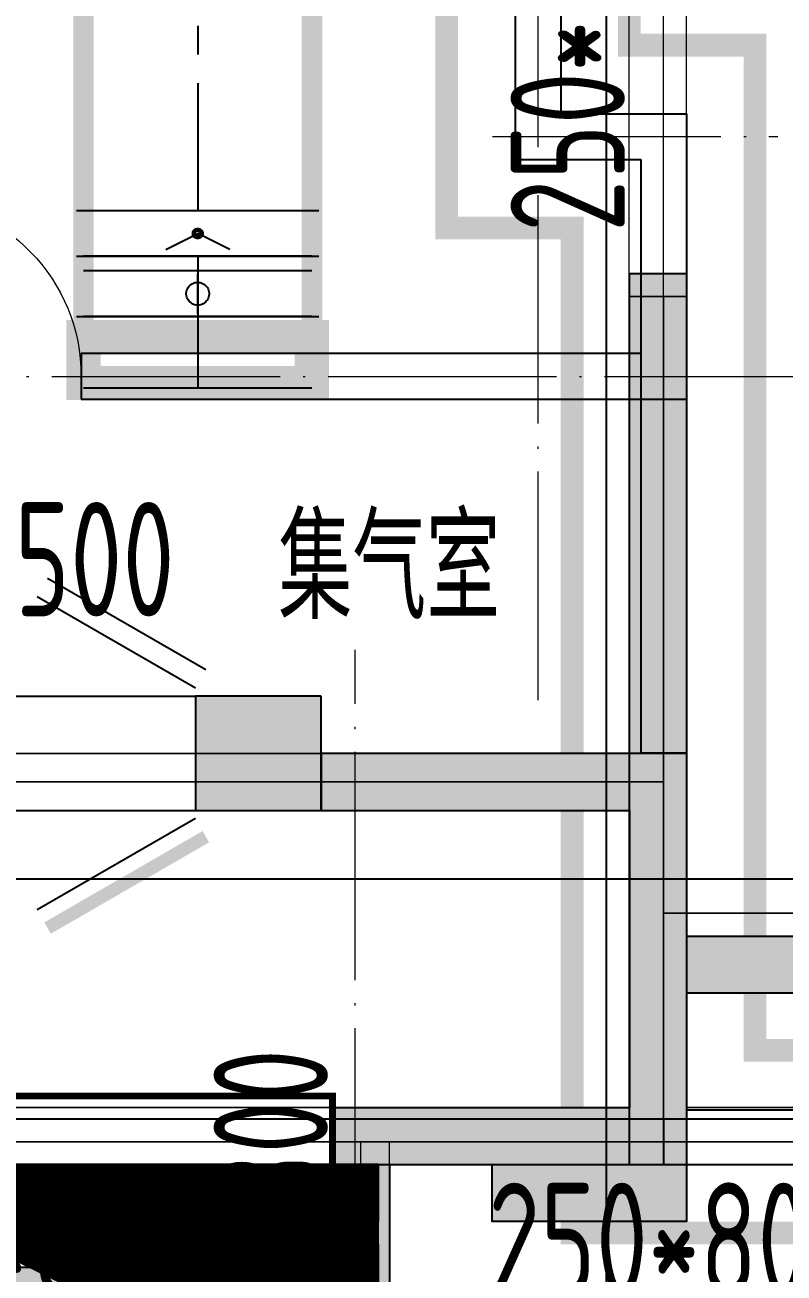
# Model space of a CAD drawing. Extents: x 369444 to 684549, y -549309 to 575337.
# Drawn here: x 392578 to 395902, y 335932 to 341396 of the extents above; entities that cross this region are included whole.
import ezdxf

# ---------------------------------------------------------------- set-up
doc = ezdxf.new("R2010")
doc.units = 0
doc.header["$LTSCALE"] = 1000
doc.header["$MEASUREMENT"] = 0
for name, pattern in [('__DASH', [0.35, 0.25, -0.1]), ('CENTER2', [1.125, 0.75, -0.125, 0.125, -0.125]), ('DOTE', [2.42, 2, -0.2, 0.02, -0.2])]:
    doc.linetypes.add(name, pattern=pattern)
for name, color, linetype, lineweight, true_color in [('-1-0-1', 7, 'Continuous', 0, 0xc0c0c0), ('-1-1-2', 7, 'Continuous', 0, 0xc0c0c0), ('-2-0-1', 1, 'Continuous', 0, 0xff0000), ('-2-1-2', 9, 'Continuous', 0, 0x808080), ('1-6-1', 7, 'Continuous', 0, 0x55ff55), ('1-6-2', 7, 'Continuous', 0, 0x55ff55), ('11-6-5', 2, 'Continuous', 0, 0xffff00), ('12-6-1', 4, 'Continuous', 0, 0x00ffff), ('12-6-2', 4, 'Continuous', 0, 0x00ffff), ('12-6-5', 4, 'Continuous', 0, 0x00ffff)]:
    doc.layers.add(name, color=color, linetype=linetype, lineweight=lineweight, true_color=true_color)
for name, color, linetype in [('A-COLU-CONC', 9, 'Continuous'), ('A-WALL-HATCH', 8, 'Continuous'), ('DOTE', 1, 'Continuous'), ('DUCT-排烟中心线', 5, 'CENTER2'), ('DUCT-排烟法兰', 4, 'Continuous'), ('DUCT-排烟管', 2, 'Continuous'), ('DUCT-排烟管端线', 4, 'Continuous'), ('DUCT-排烟阀门', 7, 'Continuous'), ('PUB_HATCH', 8, 'Continuous'), ('WALL', 9, 'Continuous'), ('WINDOW', 4, 'Continuous'), ('填充', 8, 'Continuous'), ('防火分区线', 7, 'Continuous'), ('颜洞口', 1, 'Continuous'), ('风管标注', 3, 'Continuous')]:
    doc.layers.add(name, color=color, linetype=linetype)
doc.layers.add('DOTE2', color=122, linetype='DOTE', lineweight=9)
doc.styles.add('_TCH_DIM', font='SIMPLEX', dxfattribs={"bigfont": 'GBCBIG'})
doc.styles.add('yjkcad', font='yjkeng.shx', dxfattribs={"width": 0.7, "height": 250, "bigfont": 'yjkchn.shx'})

# ---------------------------------------------------------------- blocks, each defined once
blk = doc.blocks.new('21#loudixiajnjgjnjdfg')
at = {"layer": 'WALL'}
h = blk.add_hatch(color=0, dxfattribs=at)
h.dxf.hatch_style = 1
h.paths.add_polyline_path([(-183057.3, -69118.8), (-183057.3, -68618.8), (-183557.3, -68618.8), (-183557.3, -69118.8)], flags=17)
h.paths.add_polyline_path([(-170857.3, -69118.8), (-170857.3, -68618.8), (-171407.3, -68618.8), (-171407.3, -69118.8)], flags=17)
h.paths.add_polyline_path([(-171407.3, -70818.8), (-171157.3, -70818.8), (-171157.3, -70418.8), (-171557.3, -70418.8), (-171557.3, -70818.8)], flags=17)
h.paths.add_polyline_path([(-183507.3, -70818.8), (-183357.3, -70818.8), (-183357.3, -70418.8), (-183757.3, -70418.8), (-183757.3, -70818.8)], flags=17)
h.paths.add_polyline_path([(-168657.3, -64218.8), (-170857.3, -64218.8), (-170857.3, -66418.8), (-170307.3, -66418.8), (-170307.3, -66618.8), (-171107.3, -66618.8), (-171107.3, -63968.8), (-168457.3, -63968.8), (-168457.3, -66618.8), (-169207.3, -66618.8), (-169207.3, -66418.8), (-168657.3, -66418.8)])
h.paths.add_polyline_path([(-179257.3, -73468.8), (-179807.3, -73468.8), (-179807.3, -73218.8), (-179257.3, -73218.8), (-178857.3, -73218.8), (-178857.3, -73468.8), (-179007.3, -73468.8), (-179007.3, -76368.8), (-180757.3, -76368.8), (-180757.3, -76118.8), (-179257.3, -76118.8)])
h.paths.add_polyline_path([(-165957.3, -64218.8), (-166607.3, -64218.8), (-166607.3, -63968.8), (-165707.3, -63968.8), (-165707.3, -65768.8), (-165957.3, -65768.8)])
h.paths.add_polyline_path([(-188307.3, -64018.8), (-188957.3, -64018.8), (-188957.3, -65568.8), (-189207.3, -65568.8), (-189207.3, -63768.8), (-188307.3, -63768.8)])
h.paths.add_polyline_path([(-173307.3, -80968.8), (-174157.3, -80968.8), (-174857.3, -80968.8), (-174857.3, -80718.8), (-174407.3, -80718.8), (-174407.3, -77518.8), (-174157.3, -77518.8), (-174157.3, -80718.8), (-173307.3, -80718.8)])
h.paths.add_polyline_path([(-180757.3, -80968.8), (-181607.3, -80968.8), (-181607.3, -80718.8), (-180757.3, -80718.8), (-180757.3, -77518.8), (-180507.3, -77518.8), (-180507.3, -80718.8), (-180057.3, -80718.8), (-180057.3, -80968.8)])
h.paths.add_polyline_path([(-175107.3, -73468.8), (-175657.3, -73468.8), (-175657.3, -76118.8), (-174157.3, -76118.8), (-174157.3, -76368.8), (-175907.3, -76368.8), (-175907.3, -73468.8), (-176057.3, -73468.8), (-176057.3, -73218.8), (-175657.3, -73218.8), (-175107.3, -73218.8)])
h.paths.add_polyline_path([(-159582.3, -72668.8), (-160057.3, -72668.8), (-160057.3, -74418.8), (-160307.3, -74418.8), (-160307.3, -72668.8), (-160407.3, -72668.8), (-160407.3, -72418.8), (-160057.3, -72418.8), (-159582.3, -72418.8)])
h.paths.add_polyline_path([(-163357.3, -80968.8), (-163657.3, -80968.8), (-164057.3, -80968.8), (-164057.3, -80718.8), (-163907.3, -80718.8), (-163907.3, -77118.8), (-163657.3, -77118.8), (-163657.3, -80718.8), (-163357.3, -80718.8)])
h.paths.add_polyline_path([(-166757.3, -80968.8), (-167782.3, -80968.8), (-168557.3, -80968.8), (-168557.3, -80718.8), (-167807.3, -80718.8), (-167807.3, -77018.8), (-167507.3, -77018.8), (-167507.3, -80718.8), (-166757.3, -80718.8)])
h.paths.add_polyline_path([(-191007.3, -75018.8), (-191007.3, -75818.8), (-193107.3, -75818.8), (-193107.3, -75568.8), (-191257.3, -75568.8), (-191257.3, -75018.8)])
h.paths.add_polyline_path([(-183307.3, -66418.8), (-184057.3, -66418.8), (-184057.3, -64018.8), (-186257.3, -64018.8), (-186257.3, -66218.8), (-185707.3, -66218.8), (-185707.3, -66418.8), (-186457.3, -66418.8), (-186457.3, -63768.8), (-183807.3, -63768.8), (-183807.3, -66168.8), (-183307.3, -66168.8)])
h.paths.add_polyline_path([(-171407.3, -73468.8), (-171857.3, -73468.8), (-171857.3, -73218.8), (-171157.3, -73218.8), (-171157.3, -76368.8), (-171407.3, -76368.8)])
h.paths.add_polyline_path([(-183057.3, -73468.8), (-183507.3, -73468.8), (-183507.3, -76368.8), (-183757.3, -76368.8), (-183757.3, -73218.8), (-183057.3, -73218.8)])
h.paths.add_polyline_path([(-187382.3, -80968.8), (-188157.3, -80968.8), (-188157.3, -80718.8), (-187407.3, -80718.8), (-187407.3, -77018.8), (-187107.3, -77018.8), (-187107.3, -80718.8), (-186357.3, -80718.8), (-186357.3, -80968.8)])
h.paths.add_polyline_path([(-191257.3, -80968.8), (-191557.3, -80968.8), (-191557.3, -80718.8), (-191257.3, -80718.8), (-191257.3, -77118.8), (-191007.3, -77118.8), (-191007.3, -80718.8), (-190857.3, -80718.8), (-190857.3, -80968.8)])
h.paths.add_polyline_path([(-194857.3, -72668.8), (-195332.3, -72668.8), (-195332.3, -72418.8), (-194857.3, -72418.8), (-194507.3, -72418.8), (-194507.3, -72668.8), (-194607.3, -72668.8), (-194607.3, -74418.8), (-194857.3, -74418.8)])
h.paths.add_polyline_path([(-157057.3, -81968.8), (-157607.3, -81968.8), (-157607.3, -81718.8), (-157357.3, -81718.8), (-157357.3, -77268.8), (-157057.3, -77268.8)])
h.paths.add_polyline_path([(-197307.3, -81968.8), (-197857.3, -81968.8), (-197857.3, -77268.8), (-197557.3, -77268.8), (-197557.3, -81718.8), (-197307.3, -81718.8)])
h.paths.add_polyline_path([(-165557.3, -72668.8), (-165957.3, -72668.8), (-165957.3, -69118.8), (-166357.3, -69118.8), (-166357.3, -68918.8), (-165707.3, -68918.8), (-165707.3, -72418.8), (-165557.3, -72418.8)])
h.paths.add_polyline_path([(-188957.3, -72668.8), (-189357.3, -72668.8), (-189357.3, -72418.8), (-189207.3, -72418.8), (-189207.3, -68918.8), (-188507.3, -68918.8), (-188507.3, -69118.8), (-188957.3, -69118.8)])
h.paths.add_polyline_path([(-160857.3, -80968.8), (-161557.3, -80968.8), (-161557.3, -80718.8), (-160857.3, -80718.8), (-160857.3, -77818.8), (-160607.3, -77818.8), (-160607.3, -80718.8), (-160607.3, -81718.8), (-160007.3, -81718.8), (-160007.3, -81968.8), (-160857.3, -81968.8)])
h.paths.add_polyline_path([(-187107.3, -71318.8), (-187107.3, -74818.8), (-187407.3, -74818.8), (-187407.3, -71318.8)])
h.paths.add_polyline_path([(-193357.3, -80968.8), (-194057.3, -80968.8), (-194057.3, -81968.8), (-194907.3, -81968.8), (-194907.3, -81718.8), (-194307.3, -81718.8), (-194307.3, -80718.8), (-194307.3, -77818.8), (-194057.3, -77818.8), (-194057.3, -80718.8), (-193357.3, -80718.8)])
h.paths.add_polyline_path([(-167507.3, -71318.8), (-167507.3, -74818.8), (-167807.3, -74818.8), (-167807.3, -71318.8)])
h.paths.add_polyline_path([(-171157.3, -80968.8), (-171507.3, -80968.8), (-171507.3, -80718.8), (-171407.3, -80718.8), (-171407.3, -77518.8), (-171157.3, -77518.8), (-171157.3, -80718.8), (-170957.3, -80718.8), (-170957.3, -80968.8)])
h.paths.add_polyline_path([(-183407.3, -80968.8), (-183757.3, -80968.8), (-183957.3, -80968.8), (-183957.3, -80718.8), (-183757.3, -80718.8), (-183757.3, -77518.8), (-183507.3, -77518.8), (-183507.3, -80718.8), (-183407.3, -80718.8)])
h.paths.add_polyline_path([(-157057.3, -75818.8), (-157757.3, -75818.8), (-157757.3, -75568.8), (-157357.3, -75568.8), (-157357.3, -72668.8), (-157732.3, -72668.8), (-157732.3, -72418.8), (-157057.3, -72418.8)])
h.paths.add_polyline_path([(-197157.3, -75818.8), (-197857.3, -75818.8), (-197857.3, -72418.8), (-197182.3, -72418.8), (-197182.3, -72668.8), (-197557.3, -72668.8), (-197557.3, -75568.8), (-197157.3, -75568.8)])
h.paths.add_polyline_path([(-163907.3, -72668.8), (-163957.3, -72668.8), (-163957.3, -72418.8), (-163657.3, -72418.8), (-163257.3, -72418.8), (-163257.3, -72668.8), (-163657.3, -72668.8), (-163657.3, -73518.8), (-163907.3, -73518.8)])
h.paths.add_polyline_path([(-190957.3, -72668.8), (-191007.3, -72668.8), (-191007.3, -73518.8), (-191257.3, -73518.8), (-191257.3, -72668.8), (-191657.3, -72668.8), (-191657.3, -72418.8), (-191257.3, -72418.8), (-190957.3, -72418.8)])
h.paths.add_polyline_path([(-161807.3, -75818.8), (-163907.3, -75818.8), (-163907.3, -75018.8), (-163657.3, -75018.8), (-163657.3, -75568.8), (-161807.3, -75568.8)])
edge = h.paths.add_edge_path()
edge.add_line((-183557.3, -66418.8), (-183557.3, -66518.8))
edge.add_line((-183557.3, -66518.8), (-183307.3, -66518.8))
edge.add_line((-183307.3, -66518.8), (-183307.3, -66418.8))
edge.add_line((-183507.3, -70818.8), (-183507.3, -71568.8))
edge.add_line((-183507.3, -71568.8), (-185557.3, -71568.8))
edge.add_line((-185557.3, -71568.8), (-185557.3, -71318.8))
edge.add_line((-185557.3, -71318.8), (-183757.3, -71318.8))
edge.add_line((-183757.3, -71318.8), (-183757.3, -70818.8))
edge.add_line((-171157.3, -70818.8), (-171157.3, -71318.8))
edge.add_line((-171157.3, -71318.8), (-169357.3, -71318.8))
edge.add_line((-169357.3, -71318.8), (-169357.3, -71568.8))
edge.add_line((-169357.3, -71568.8), (-171407.3, -71568.8))
edge.add_line((-171407.3, -71568.8), (-171407.3, -70818.8))
h.paths.add_polyline_path([(-171407.3, -71568.8), (-171157.3, -71568.8), (-171157.3, -70818.8), (-171407.3, -70818.8)], flags=16)
h.paths.add_polyline_path([(-171157.3, -71568.8), (-169357.3, -71568.8), (-169357.3, -71318.8), (-171157.3, -71318.8)], flags=16)
h.paths.add_polyline_path([(-183757.3, -71568.8), (-183507.3, -71568.8), (-183507.3, -70818.8), (-183757.3, -70818.8)], flags=16)
h.paths.add_polyline_path([(-185557.3, -71568.8), (-183757.3, -71568.8), (-183757.3, -71318.8), (-185557.3, -71318.8)], flags=16)
at = {"layer": 'WALL', "color": 0, "elevation": 14}
blk.add_lwpolyline([(-193357.3, -80968.8), (-194057.3, -80968.8), (-194057.3, -81968.8), (-194907.3, -81968.8), (-194907.3, -81718.8), (-194307.3, -81718.8), (-194307.3, -80718.8), (-194307.3, -77818.8), (-194057.3, -77818.8), (-194057.3, -80718.8), (-193357.3, -80718.8)], close=True, dxfattribs=at)
blk = doc.blocks.new('$DorLib2D$00000001')
for p, q in [((0.45, 0.975), (0.5, 0.975)), ((0.45, 0), (0.45, 0.975)), ((0.5, 0), (0.5, 0.975)), ((0.5, 0), (0.45, 0))]:
    blk.add_line(p, q)
at = {"lineweight": 13}
blk.add_arc((0.475, 0), 0.975, 91.46928, 180, dxfattribs=at)
blk = doc.blocks.new('$DorLib2D$00000196')
at = {"color": 0}
for p, q in [((-0.5, 0.3571), (0.366, 0.8571)), ((-0.5, -0.3571), (0.366, -0.8571)), ((-0.5571, -0.4561), (0.3089, -0.9561))]:
    blk.add_line(p, q, dxfattribs=at)
at = {"color": 0, "const_width": 0.0714}
blk.add_lwpolyline([(-0.5571, 0.4561), (0.3089, 0.9561)], dxfattribs=at)
blk = doc.blocks.new('N-风管')
at = {"layer": 'DUCT-排烟中心线', "color": 0}
for p, q in [((38489229290.806648, 3905436739.825542), (38489229290.806648, 3905435056.620053)), ((38489229290.806648, 3905434856.220053), (38489229290.806648, 3905434280.740496)), ((38489229290.806648, 3905434592.217755), (38489229290.806648, 3905434280.740496))]:
    blk.add_line(p, q, dxfattribs=at)
at = {"layer": 'DUCT-排烟法兰', "color": 0, "linetype": 'ByBlock'}
for p, q in [((38489228760.806648, 3905435056.520053), (38489229820.806648, 3905435056.520053)), ((38489228760.806648, 3905434856.320053), (38489229820.806648, 3905434856.320053))]:
    blk.add_line(p, q, dxfattribs=at)
at = {"layer": 'DUCT-排烟法兰', "color": 0}
blk.add_line((38489228760.806648, 3905434592.317755), (38489229820.806648, 3905434592.317755), dxfattribs=at)
at = {"layer": 'DUCT-排烟管', "color": 0, "const_width": 90}
for points in [[(38489228790.806648, 3905436739.825542), (38489228790.806648, 3905435056.620053)], [(38489229790.806648, 3905435056.620053), (38489229790.806648, 3905436739.825542)], [(38489228790.806648, 3905434856.420053), (38489228790.806648, 3905435056.420053)], [(38489229790.806648, 3905435056.420053), (38489229790.806648, 3905434856.420053)], [(38489228790.806648, 3905434856.220053), (38489228790.806648, 3905434280.740496)], [(38489229790.806648, 3905434280.740496), (38489229790.806648, 3905434856.220053)], [(38489228790.806648, 3905434592.417755), (38489228790.806648, 3905434792.417755)], [(38489229790.806648, 3905434792.417755), (38489229790.806648, 3905434592.417755)], [(38489228790.806648, 3905434592.217755), (38489228790.806648, 3905434280.740496)], [(38489229790.806648, 3905434280.740496), (38489229790.806648, 3905434592.217755)]]:
    blk.add_lwpolyline(points, dxfattribs=at)
at = {"layer": 'DUCT-排烟管端线', "color": 0}
for p, q in [((38489228790.806648, 3905435056.620053), (38489229790.806648, 3905435056.620053)), ((38489228790.806648, 3905435056.420053), (38489229790.806648, 3905435056.420053)), ((38489228790.806648, 3905434856.420053), (38489229790.806648, 3905434856.420053)), ((38489229790.806648, 3905434856.220053), (38489228790.806648, 3905434856.220053)), ((38489229790.806648, 3905434792.417755), (38489228790.806648, 3905434792.417755)), ((38489229790.806648, 3905434592.417755), (38489228790.806648, 3905434592.417755)), ((38489229790.806648, 3905434592.217755), (38489228790.806648, 3905434592.217755)), ((38489228790.806648, 3905434280.740496), (38489229790.806648, 3905434280.740496)), ((38489228790.806648, 3905434280.740496), (38489229790.806648, 3905434280.740496))]:
    blk.add_line(p, q, dxfattribs=at)
at = {"layer": 'DUCT-排烟阀门', "color": 0}
for p, q in [((38489229150.806648, 3905434886.420053), (38489229290.806648, 3905434956.420053)), ((38489229268.74295, 3905434958.46454), (38489229269.494308, 3905434962.483922)), ((38489229268.74295, 3905434954.375535), (38489229268.74295, 3905434958.46454)), ((38489229269.494308, 3905434950.356153), (38489229268.74295, 3905434954.375535)), ((38489229269.494308, 3905434962.483922), (38489229270.971428, 3905434966.296807)), ((38489229270.971428, 3905434946.54327), (38489229269.494308, 3905434950.356153)), ((38489229270.971428, 3905434966.296807), (38489229273.124008, 3905434969.773351)), ((38489229273.124008, 3905434943.06673), (38489229270.971428, 3905434946.54327)), ((38489229273.124008, 3905434969.773351), (38489229275.878754, 3905434972.795164)), ((38489229275.878754, 3905434940.04492), (38489229273.124008, 3905434943.06673)), ((38489229275.800491, 3905434956.420045), (38489229276.088829, 3905434959.347602)), ((38489229276.088829, 3905434953.492489), (38489229275.800491, 3905434956.420045)), ((38489229275.878754, 3905434972.795164), (38489229279.141853, 3905434975.259343)), ((38489229279.141853, 3905434937.580747), (38489229275.878754, 3905434940.04492)), ((38489229276.088829, 3905434959.347602), (38489229276.942757, 3905434962.162655)), ((38489229276.942757, 3905434950.677437), (38489229276.088829, 3905434953.492489)), ((38489229276.942757, 3905434962.162655), (38489229278.329483, 3905434964.757022)), ((38489229278.329483, 3905434948.083071), (38489229276.942757, 3905434950.677437)), ((38489229278.329483, 3905434964.757022), (38489229280.195686, 3905434967.031005)), ((38489229280.195686, 3905434945.809091), (38489229278.329483, 3905434948.083071)), ((38489229279.141853, 3905434975.259343), (38489229282.802177, 3905434977.081972)), ((38489229280.086517, 3905434955.909393), (38489229280.183601, 3905434957.947419)), ((38489229280.376892, 3905434953.889823), (38489229280.086517, 3905434955.909393)), ((38489229280.183601, 3905434957.947419), (38489229280.664627, 3905434959.930242)), ((38489229280.195686, 3905434967.031005), (38489229282.469673, 3905434968.897215)), ((38489229282.469673, 3905434943.942883), (38489229280.195686, 3905434945.809091)), ((38489229281.04422, 3905434951.961703), (38489229280.376892, 3905434953.889823)), ((38489229280.664627, 3905434959.930242), (38489229281.512207, 3905434961.786197)), ((38489229282.064377, 3905434950.194719), (38489229281.04422, 3905434951.961703)), ((38489229281.512207, 3905434961.786197), (38489229282.695732, 3905434963.448206)), ((38489229283.40052, 3905434948.652735), (38489229282.064377, 3905434950.194719)), ((38489229282.469673, 3905434968.897215), (38489229285.064041, 3905434970.283934)), ((38489229285.064041, 3905434942.556166), (38489229282.469673, 3905434943.942883)), ((38489229282.695732, 3905434963.448206), (38489229284.172394, 3905434964.8562)), ((38489229282.802177, 3905434977.081972), (38489229286.735077, 3905434978.200984)), ((38489229285.004333, 3905434947.391482), (38489229283.40052, 3905434948.652735)), ((38489229284.172394, 3905434964.8562), (38489229285.888832, 3905434965.959289)), ((38489229286.817863, 3905434946.456545), (38489229285.004333, 3905434947.391482)), ((38489229285.064041, 3905434970.283934), (38489229287.879089, 3905434971.137872)), ((38489229287.879089, 3905434941.702231), (38489229285.064041, 3905434942.556166)), ((38489229285.888832, 3905434965.959289), (38489229287.783012, 3905434966.717605)), ((38489229286.735077, 3905434978.200984), (38489229290.806648, 3905434978.578273)), ((38489229288.775551, 3905434945.881716), (38489229286.817863, 3905434946.456545)), ((38489229287.783012, 3905434966.717605), (38489229289.786484, 3905434967.103741)), ((38489229287.879089, 3905434971.137872), (38489229290.806648, 3905434971.426213)), ((38489229290.806648, 3905434941.413893), (38489229287.879089, 3905434941.702231)), ((38489229290.806648, 3905434945.687769), (38489229288.775551, 3905434945.881716)), ((38489229289.786484, 3905434967.103741), (38489229291.82682, 3905434967.10374)), ((38489229290.806648, 3905434978.578273), (38489229294.878212, 3905434978.20099)), ((38489229290.806648, 3905434971.426213), (38489229293.734207, 3905434971.137875)), ((38489229430.806648, 3905434886.420053), (38489229290.806648, 3905434956.420053)), ((38489229292.837753, 3905434945.881715), (38489229290.806648, 3905434945.687769)), ((38489229293.734207, 3905434941.702234), (38489229290.806648, 3905434941.413893)), ((38489229291.82682, 3905434967.10374), (38489229293.830276, 3905434966.717604)), ((38489229294.795433, 3905434946.456544), (38489229292.837753, 3905434945.881715)), ((38489229293.734207, 3905434971.137875), (38489229296.549263, 3905434970.28394)), ((38489229296.549263, 3905434942.556172), (38489229293.734207, 3905434941.702234)), ((38489229293.830276, 3905434966.717604), (38489229295.724457, 3905434965.959286)), ((38489229296.608963, 3905434947.39148), (38489229294.795433, 3905434946.456544)), ((38489229294.878212, 3905434978.20099), (38489229298.811119, 3905434977.081984)), ((38489229295.724457, 3905434965.959286), (38489229297.440903, 3905434964.856196)), ((38489229296.549263, 3905434970.28394), (38489229299.143623, 3905434968.897223)), ((38489229299.143623, 3905434943.942891), (38489229296.549263, 3905434942.556172)), ((38489229298.212784, 3905434948.652732), (38489229296.608963, 3905434947.39148)), ((38489229297.440903, 3905434964.856196), (38489229298.917557, 3905434963.448203)), ((38489229299.548912, 3905434950.194715), (38489229298.212784, 3905434948.652732)), ((38489229298.811119, 3905434977.081984), (38489229302.471451, 3905434975.259359)), ((38489229298.917557, 3905434963.448203), (38489229300.101082, 3905434961.786193)), ((38489229299.143623, 3905434968.897223), (38489229301.417603, 3905434967.031015)), ((38489229301.417603, 3905434945.809101), (38489229299.143623, 3905434943.942891)), ((38489229300.569077, 3905434951.961699), (38489229299.548912, 3905434950.194715)), ((38489229300.101082, 3905434961.786193), (38489229300.948669, 3905434959.930237)), ((38489229301.236397, 3905434953.889819), (38489229300.569077, 3905434951.961699)), ((38489229300.948669, 3905434959.930237), (38489229301.429703, 3905434957.947414)), ((38489229301.526779, 3905434955.909388), (38489229301.236397, 3905434953.889819)), ((38489229301.417603, 3905434967.031015), (38489229303.283813, 3905434964.757035)), ((38489229303.283813, 3905434948.083084), (38489229301.417603, 3905434945.809101)), ((38489229301.429703, 3905434957.947414), (38489229301.526779, 3905434955.909388)), ((38489229302.471451, 3905434975.259359), (38489229305.734543, 3905434972.795186)), ((38489229305.734543, 3905434940.044942), (38489229302.471451, 3905434937.580763)), ((38489229303.283813, 3905434964.757035), (38489229304.670532, 3905434962.162669)), ((38489229304.670532, 3905434950.677451), (38489229303.283813, 3905434948.083084)), ((38489229304.670532, 3905434962.162669), (38489229305.524467, 3905434959.347617)), ((38489229305.524467, 3905434953.492504), (38489229304.670532, 3905434950.677451)), ((38489229305.524467, 3905434959.347617), (38489229305.812813, 3905434956.420061)), ((38489229305.812813, 3905434956.420061), (38489229305.524467, 3905434953.492504)), ((38489229305.734543, 3905434972.795186), (38489229308.489288, 3905434969.773376)), ((38489229308.489288, 3905434943.066755), (38489229305.734543, 3905434940.044942)), ((38489229308.489288, 3905434969.773376), (38489229310.641869, 3905434966.296836)), ((38489229310.641869, 3905434946.543299), (38489229308.489288, 3905434943.066755)), ((38489229310.641869, 3905434966.296836), (38489229312.118988, 3905434962.483953)), ((38489229312.118988, 3905434950.356184), (38489229310.641869, 3905434946.543299)), ((38489229312.118988, 3905434962.483953), (38489229312.870354, 3905434958.464571)), ((38489229312.870354, 3905434954.375566), (38489229312.118988, 3905434950.356184)), ((38489229312.870354, 3905434958.464571), (38489229312.870354, 3905434954.375566)), ((38489229282.802177, 3905434935.758122), (38489229279.141853, 3905434937.580747)), ((38489229286.735077, 3905434934.639116), (38489229282.802177, 3905434935.758122)), ((38489229290.806648, 3905434934.261833), (38489229286.735077, 3905434934.639116)), ((38489229294.878212, 3905434934.639122), (38489229290.806648, 3905434934.261833)), ((38489229298.811119, 3905434935.758134), (38489229294.878212, 3905434934.639122)), ((38489229302.471451, 3905434937.580763), (38489229298.811119, 3905434935.758134)), ((38489229290.806648, 3905434604.917755), (38489229290.806648, 3905434779.917755)), ((38489229248.590263, 3905434719.209094), (38489229252.280983, 3905434724.288954)), ((38489229252.280983, 3905434724.288954), (38489229256.579292, 3905434728.866186)), ((38489229256.579292, 3905434728.866186), (38489229261.417389, 3905434732.868604)), ((38489229261.417389, 3905434732.868604), (38489229266.718964, 3905434736.233088)), ((38489229266.718964, 3905434736.233088), (38489229272.400421, 3905434738.906579)), ((38489229272.400421, 3905434738.906579), (38489229278.372147, 3905434740.846913)), ((38489229278.372147, 3905434740.846913), (38489229284.539993, 3905434742.023489)), ((38489229284.539993, 3905434742.023489), (38489229290.806648, 3905434742.417755)), ((38489229290.806648, 3905434742.417755), (38489229297.073311, 3905434742.02349)), ((38489229297.073311, 3905434742.02349), (38489229303.241142, 3905434740.846913)), ((38489229303.241142, 3905434740.846913), (38489229309.212883, 3905434738.906579)), ((38489229309.212883, 3905434738.906579), (38489229314.894333, 3905434736.233089)), ((38489229314.894333, 3905434736.233089), (38489229320.195908, 3905434732.868605)), ((38489229320.195908, 3905434732.868605), (38489229325.033997, 3905434728.866186)), ((38489229325.033997, 3905434728.866186), (38489229329.332314, 3905434724.288954)), ((38489229329.332314, 3905434724.288954), (38489229333.023041, 3905434719.209095)), ((38489229240.905312, 3905434695.557281), (38489229241.692284, 3905434701.78682)), ((38489229240.905312, 3905434689.278228), (38489229240.905312, 3905434695.557281)), ((38489229241.692284, 3905434683.048689), (38489229240.905312, 3905434689.278228)), ((38489229241.692284, 3905434701.78682), (38489229243.253822, 3905434707.868604)), ((38489229243.253822, 3905434676.966905), (38489229241.692284, 3905434683.048689)), ((38489229243.253822, 3905434707.868604), (38489229245.565292, 3905434713.706719)), ((38489229245.565292, 3905434671.12879), (38489229243.253822, 3905434676.966905)), ((38489229245.565292, 3905434713.706719), (38489229248.590263, 3905434719.209094)), ((38489229248.590263, 3905434665.626415), (38489229245.565292, 3905434671.12879)), ((38489229333.023041, 3905434719.209095), (38489229336.047997, 3905434713.706719)), ((38489229336.047997, 3905434671.12879), (38489229333.023041, 3905434665.626415)), ((38489229336.047997, 3905434713.706719), (38489229338.359467, 3905434707.868605)), ((38489229338.359467, 3905434676.966905), (38489229336.047997, 3905434671.12879)), ((38489229338.359467, 3905434707.868605), (38489229339.921013, 3905434701.78682)), ((38489229339.921013, 3905434683.048689), (38489229338.359467, 3905434676.966905)), ((38489229339.921013, 3905434701.78682), (38489229340.707977, 3905434695.557281)), ((38489229340.707977, 3905434689.278229), (38489229339.921013, 3905434683.048689)), ((38489229340.707977, 3905434695.557281), (38489229340.707977, 3905434689.278229)), ((38489229252.280983, 3905434660.546555), (38489229248.590263, 3905434665.626415)), ((38489229256.579292, 3905434655.969323), (38489229252.280983, 3905434660.546555)), ((38489229261.417389, 3905434651.966905), (38489229256.579292, 3905434655.969323)), ((38489229266.718964, 3905434648.60242), (38489229261.417389, 3905434651.966905)), ((38489229272.400421, 3905434645.92893), (38489229266.718964, 3905434648.60242)), ((38489229278.372147, 3905434643.988596), (38489229272.400421, 3905434645.92893)), ((38489229284.539993, 3905434642.812019), (38489229278.372147, 3905434643.988596)), ((38489229290.806648, 3905434642.417755), (38489229284.539993, 3905434642.812019)), ((38489229297.073311, 3905434642.81202), (38489229290.806648, 3905434642.417755)), ((38489229303.241142, 3905434643.988596), (38489229297.073311, 3905434642.81202)), ((38489229309.212883, 3905434645.92893), (38489229303.241142, 3905434643.988596)), ((38489229314.894333, 3905434648.602421), (38489229309.212883, 3905434645.92893)), ((38489229320.195908, 3905434651.966905), (38489229314.894333, 3905434648.602421)), ((38489229325.033997, 3905434655.969323), (38489229320.195908, 3905434651.966905)), ((38489229329.332314, 3905434660.546556), (38489229325.033997, 3905434655.969323)), ((38489229333.023041, 3905434665.626415), (38489229329.332314, 3905434660.546556))]:
    blk.add_line(p, q, dxfattribs=at)
at = {"layer": '颜洞口', "color": 0, "const_width": 150}
blk.add_lwpolyline([(38489228790.806648, 3905434502.102409), (38489229790.806648, 3905434502.102409), (38489229790.806648, 3905434301.563634), (38489228790.806648, 3905434301.563634)], close=True, dxfattribs=at)

msp = doc.modelspace()

# ---------------------------------------------------------------- hatches: boundary and pattern name
at = {"layer": 'A-WALL-HATCH'}
msp.add_hatch(color=256, dxfattribs=at).paths.add_polyline_path([(393874.6, 338457), (393324.6, 338457), (393324.6, 337957), (393874.6, 337957)])
at = {"layer": 'PUB_HATCH'}
for points in [[(393874.6, 338457), (393324.6, 338457), (393324.6, 337957), (393874.6, 337957)], [(393874.6, 337957), (395224.6, 337957), (395474.6, 338207), (393874.6, 338207)], [(395474.6, 338207), (395224.6, 337957), (395224.6, 336657), (395474.6, 336407)], [(394174.6, 336407), (393924.6, 336657), (393924.6, 335957), (394174.6, 335707)], [(393924.6, 336657), (394174.6, 336407), (395474.6, 336407), (395224.6, 336657)], [(391924.6, 335957), (391674.6, 335707), (394174.6, 335707), (393924.6, 335957)]]:
    msp.add_hatch(color=256, dxfattribs=at).paths.add_polyline_path(points)
at = {"layer": '填充', "linetype": 'ByBlock', "lineweight": -2, "ltscale": 6}
h = msp.add_hatch(dxfattribs=at)
h.set_pattern_fill('ANSI31', color=256, scale=150, style=0)
h.set_pattern_definition([(45, (-38490348839.55, -3905094473.4), (-168.37980227, 168.37980227), [])])
h.paths.add_polyline_path([(391674.5, 338307), (390474.5, 338307), (390474.5, 335207), (394124.5, 335207), (394124.5, 336407), (391674.5, 336407)])

# ---------------------------------------------------------------- linework, layer by layer
at = {"layer": '-1-0-1', "color": 0}
for p in [(395374.4, 340206.9, -3600), (395374.4, 338081.9, -3600), (395374.4, 337506.9, -3600), (394049.4, 336506.9, -3600), (394624.4, 336506.9, -3600), (395374.4, 336506.9, -3600)]:
    msp.add_point(p, dxfattribs=at)
at = {"layer": '-1-1-2', "color": 0}
for p, q in [((395374.4, 340206.9, -3600), (395374.4, 340206.9)), ((395374.4, 338081.9, -3600), (395374.4, 338081.9)), ((395374.4, 337506.9, -3600), (395374.4, 337506.9)), ((394049.4, 336506.9, -3600), (394049.4, 336506.9)), ((394624.4, 336506.9, -3600), (394624.4, 336506.9)), ((395374.4, 336506.9, -3600), (395374.4, 336506.9))]:
    msp.add_line(p, q, dxfattribs=at)
at = {"layer": '-2-0-1', "color": 0}
for p, q in [((395374.4, 340206.9, -3600), (395374.4, 342406.9, -3600)), ((395374.4, 338081.9, -3600), (395374.4, 340206.9, -3600)), ((391774.4, 338081.9, -3600), (395374.4, 338081.9, -3600)), ((395374.4, 337506.9, -3600), (395374.4, 338081.9, -3600)), ((395374.4, 336506.9, -3600), (395374.4, 337506.9, -3600)), ((395374.4, 337506.9, -3600), (396174.4, 337506.9, -3600)), ((392224.4, 336506.9, -3600), (394049.4, 336506.9, -3600)), ((394049.4, 336506.9, -3600), (394624.4, 336506.9, -3600)), ((394049.4, 335681.9, -3600), (394049.4, 336506.9, -3600)), ((394624.4, 336506.9, -3600), (395374.4, 336506.9, -3600)), ((395374.4, 336506.9, -3600), (396799.4, 336506.9, -3600))]:
    msp.add_line(p, q, dxfattribs=at)
at = {"layer": '-2-1-2', "color": 0}
for p, q in [((395374.4, 340206.9), (395374.4, 342406.9)), ((395374.4, 338081.9), (395374.4, 340206.9)), ((391774.4, 338081.9), (395374.4, 338081.9)), ((395374.4, 337506.9), (395374.4, 338081.9)), ((395374.4, 336506.9), (395374.4, 337506.9)), ((395374.4, 337506.9), (396174.4, 337506.9)), ((392224.4, 336506.9), (394049.4, 336506.9)), ((394049.4, 336506.9), (394624.4, 336506.9)), ((394049.4, 335681.9), (394049.4, 336506.9)), ((394624.4, 336506.9), (395374.4, 336506.9)), ((395374.4, 336506.9), (396799.4, 336506.9))]:
    msp.add_line(p, q, dxfattribs=at)
at = {"layer": '1-6-1', "color": 0}
for p, q in [((395224.4, 340206.9, -8700), (395224.4, 338206.9, -8700)), ((395224.4, 340206.9, -5100), (395224.4, 340206.9, -8700)), ((395224.4, 338206.9, -5100), (395224.4, 340206.9, -5100)), ((395224.4, 340206.9, -8700), (395224.4, 340206.9, -5100)), ((395474.4, 340206.9, -8700), (395224.4, 340206.9, -8700)), ((395224.4, 340206.9, -5100), (395474.4, 340206.9, -5100)), ((395474.4, 340206.9, -5100), (395474.4, 338081.9, -5100)), ((395474.4, 340206.9, -8700), (395474.4, 340206.9, -5100)), ((395474.4, 338081.9, -8700), (395474.4, 340206.9, -8700)), ((395474.4, 340206.9, -5100), (395474.4, 340206.9, -8700)), ((395224.4, 338206.9, -8700), (391974.4, 338206.9, -8700)), ((391974.4, 338206.9, -5100), (395224.4, 338206.9, -5100)), ((395224.4, 338206.9, -5100), (395224.4, 338206.9, -8700)), ((395224.4, 338206.9, -8700), (395224.4, 338206.9, -5100)), ((395474.4, 338081.9, -5100), (395474.4, 338081.9, -8700)), ((395474.4, 338081.9, -5100), (395474.4, 337656.9, -5100)), ((395474.4, 338081.9, -8700), (395474.4, 338081.9, -5100)), ((395474.4, 337656.9, -8700), (395474.4, 338081.9, -8700)), ((395224.4, 337956.9, -5100), (391974.4, 337956.9, -5100)), ((391974.4, 337956.9, -8700), (395224.4, 337956.9, -8700)), ((395224.4, 337956.9, -8700), (395224.4, 337956.9, -5100)), ((395224.4, 337956.9, -8700), (395224.4, 337506.9, -8700)), ((395224.4, 337956.9, -5100), (395224.4, 337956.9, -8700)), ((395224.4, 337506.9, -5100), (395224.4, 337956.9, -5100)), ((395474.4, 337656.9, -5100), (395474.4, 337656.9, -8700)), ((395474.4, 337656.9, -8700), (395474.4, 337656.9, -5100)), ((396174.4, 337656.9, -8700), (395474.4, 337656.9, -8700)), ((395474.4, 337656.9, -5100), (396174.4, 337656.9, -5100)), ((395224.4, 337506.9, -8700), (395224.4, 337506.9, -5100)), ((395224.4, 337506.9, -8700), (395224.4, 336656.9, -8700)), ((395224.4, 337506.9, -5100), (395224.4, 337506.9, -8700)), ((395224.4, 336656.9, -5100), (395224.4, 337506.9, -5100)), ((395474.4, 337406.9, -5100), (395474.4, 336656.9, -5100)), ((395474.4, 337406.9, -8700), (395474.4, 337406.9, -5100)), ((395474.4, 336656.9, -8700), (395474.4, 337406.9, -8700)), ((395474.4, 337406.9, -5100), (395474.4, 337406.9, -8700)), ((396174.4, 337406.9, -5100), (395474.4, 337406.9, -5100)), ((395474.4, 337406.9, -8700), (396174.4, 337406.9, -8700)), ((394049.4, 336656.9, -8700), (392224.4, 336656.9, -8700)), ((392224.4, 336656.9, -5100), (394049.4, 336656.9, -5100)), ((394049.4, 336656.9, -8700), (394049.4, 336656.9, -5100)), ((394624.4, 336656.9, -8700), (394049.4, 336656.9, -8700)), ((394049.4, 336656.9, -5100), (394624.4, 336656.9, -5100)), ((394049.4, 336656.9, -5100), (394049.4, 336656.9, -8700)), ((394624.4, 336656.9, -5100), (394624.4, 336656.9, -8700)), ((394624.4, 336656.9, -8700), (394624.4, 336656.9, -5100)), ((395224.4, 336656.9, -8700), (394624.4, 336656.9, -8700)), ((394624.4, 336656.9, -5100), (395224.4, 336656.9, -5100)), ((395224.4, 336656.9, -8700), (395224.4, 336656.9, -5100)), ((395224.4, 336656.9, -5100), (395224.4, 336656.9, -8700)), ((395474.4, 336656.9, -8700), (395474.4, 336656.9, -5100)), ((396924.4, 336656.9, -8700), (395474.4, 336656.9, -8700)), ((395474.4, 336656.9, -5100), (396924.4, 336656.9, -5100)), ((395474.4, 336656.9, -5100), (395474.4, 336656.9, -8700)), ((394049.4, 336406.9, -5100), (392224.4, 336406.9, -5100)), ((392224.4, 336406.9, -8700), (394049.4, 336406.9, -8700)), ((394049.4, 336406.9, -5100), (394049.4, 336406.9, -8700)), ((394624.4, 336406.9, -5100), (394049.4, 336406.9, -5100)), ((394049.4, 336406.9, -8700), (394624.4, 336406.9, -8700)), ((394049.4, 336406.9, -8700), (394049.4, 336406.9, -5100)), ((394624.4, 336406.9, -8700), (394624.4, 336406.9, -5100)), ((394624.4, 336406.9, -5100), (394624.4, 336406.9, -8700)), ((395374.4, 336406.9, -5100), (394624.4, 336406.9, -5100)), ((394624.4, 336406.9, -8700), (395374.4, 336406.9, -8700)), ((395374.4, 336406.9, -5100), (395374.4, 336406.9, -8700)), ((396674.4, 336406.9, -5100), (395374.4, 336406.9, -5100)), ((395374.4, 336406.9, -8700), (396674.4, 336406.9, -8700)), ((395374.4, 336406.9, -8700), (395374.4, 336406.9, -5100))]:
    msp.add_line(p, q, dxfattribs=at)
at = {"layer": '1-6-2', "color": 0}
for p, q in [((395374.4, 340206.9, -5100), (395374.4, 338081.9, -5100)), ((395374.4, 340206.9, -8700), (395374.4, 340206.9, -5100)), ((395374.4, 338081.9, -8700), (395374.4, 340206.9, -8700)), ((395374.4, 338081.9, -5100), (391774.4, 338081.9, -5100)), ((391774.4, 338081.9, -8700), (395374.4, 338081.9, -8700)), ((395374.4, 338081.9, -8700), (395374.4, 338081.9, -5100)), ((395374.4, 338081.9, -5100), (395374.4, 338081.9, -8700)), ((395374.4, 338081.9, -5100), (395374.4, 337506.9, -5100)), ((395374.4, 338081.9, -8700), (395374.4, 338081.9, -5100)), ((395374.4, 337506.9, -8700), (395374.4, 338081.9, -8700)), ((395374.4, 337506.9, -5100), (395374.4, 337506.9, -8700)), ((395374.4, 337506.9, -5100), (395374.4, 336506.9, -5100)), ((395374.4, 337506.9, -8700), (395374.4, 337506.9, -5100)), ((395374.4, 336506.9, -8700), (395374.4, 337506.9, -8700)), ((395374.4, 337506.9, -5100), (395374.4, 337506.9, -8700)), ((396174.4, 337506.9, -5100), (395374.4, 337506.9, -5100)), ((395374.4, 337506.9, -8700), (396174.4, 337506.9, -8700)), ((394049.4, 336506.9, -5100), (392224.4, 336506.9, -5100)), ((392224.4, 336506.9, -8700), (394049.4, 336506.9, -8700)), ((394049.4, 336506.9, -5100), (394049.4, 336506.9, -8700)), ((394624.4, 336506.9, -5100), (394049.4, 336506.9, -5100)), ((394049.4, 336506.9, -8700), (394624.4, 336506.9, -8700)), ((394049.4, 336506.9, -8700), (394049.4, 336506.9, -5100)), ((394624.4, 336506.9, -8700), (394624.4, 336506.9, -5100)), ((394624.4, 336506.9, -5100), (394624.4, 336506.9, -8700)), ((395374.4, 336506.9, -5100), (394624.4, 336506.9, -5100)), ((394624.4, 336506.9, -8700), (395374.4, 336506.9, -8700)), ((395374.4, 336506.9, -5100), (395374.4, 336506.9, -8700)), ((396799.4, 336506.9, -5100), (395374.4, 336506.9, -5100)), ((395374.4, 336506.9, -8700), (396799.4, 336506.9, -8700)), ((395374.4, 336506.9, -5100), (395374.4, 336506.9, -8700)), ((395374.4, 336506.9, -8700), (395374.4, 336506.9, -5100))]:
    msp.add_line(p, q, dxfattribs=at)
at = {"layer": '12-6-1', "color": 0}
for p, q in [((395224.4, 340206.9, -5100), (395224.4, 342406.9, -5100)), ((395224.4, 340206.9, -5500), (395224.4, 342406.9, -5500)), ((395474.4, 340206.9, -5100), (395474.4, 342406.9, -5100)), ((395474.4, 340206.9, -5500), (395474.4, 342406.9, -5500)), ((395224.4, 340206.9, -5100), (395474.4, 340206.9, -5100)), ((395224.4, 340206.9, -5500), (395224.4, 340206.9, -5100)), ((395474.4, 340206.9, -5500), (395224.4, 340206.9, -5500)), ((395474.4, 340206.9, -5100), (395474.4, 340206.9, -5500)), ((393924.4, 336506.9, -5100), (394174.4, 336506.9, -5100)), ((393924.4, 336506.9, -5900), (393924.4, 336506.9, -5100)), ((394174.4, 336506.9, -5900), (393924.4, 336506.9, -5900)), ((393924.4, 335681.9, -5100), (393924.4, 336506.9, -5100)), ((393924.4, 335681.9, -5900), (393924.4, 336506.9, -5900)), ((394174.4, 336506.9, -5100), (394174.4, 336506.9, -5900)), ((394174.4, 335681.9, -5100), (394174.4, 336506.9, -5100)), ((394174.4, 335681.9, -5900), (394174.4, 336506.9, -5900))]:
    msp.add_line(p, q, dxfattribs=at)
at = {"layer": '12-6-2', "color": 0}
for p, q in [((395374.4, 340206.9, -5100), (395374.4, 342406.9, -5100)), ((394049.4, 335681.9, -5100), (394049.4, 336506.9, -5100))]:
    msp.add_line(p, q, dxfattribs=at)
at = {"layer": 'A-COLU-CONC'}
for p, q in [((393874.6, 338457), (393324.6, 338457)), ((393324.6, 338457), (393324.6, 337957)), ((393874.6, 337957), (393874.6, 338457)), ((393324.6, 337957), (393874.6, 337957))]:
    msp.add_line(p, q, dxfattribs=at)
at = {"layer": 'DOTE', "color": 8}
msp.add_line((395124.5, 59364.2), (395124.5, 476704.8), dxfattribs=at)
at = {"layer": 'DOTE', "color": 8, "lineweight": -2}
for p, q in [((377844.4, 337657), (624570.9, 337657)), ((377844.4, 336607), (624570.9, 336607))]:
    msp.add_line(p, q, dxfattribs=at)
at = {"layer": 'DOTE2', "linetype": 'DOTE', "ltscale": 0.5, "elevation": 0}
for points in [[(394824.6, 338440.3), (394824.6, 346299)], [(394625.3, 340907), (395874.6, 340907)], [(394024.5, 334793.2), (394024.5, 338659.8)]]:
    msp.add_lwpolyline(points, dxfattribs=at)
at = {"layer": 'DOTE2', "linetype": 'DOTE', "ltscale": 0.5}
for points in [[(390275.6, 339857), (396089.4, 339857)], [(390275.6, 338207), (394682, 338207)], [(390251.3, 336507), (394657.8, 336507)]]:
    msp.add_lwpolyline(points, dxfattribs=at)
at = {"layer": 'WALL'}
for p, q in [((394724.6, 345707), (394724.6, 340807)), ((394924.5, 345707), (394924.5, 341007)), ((394724.5, 345507), (394724.5, 340807)), ((394924.6, 345507), (394924.6, 341007)), ((394924.5, 341007), (395474.5, 341007)), ((394924.6, 341007), (395474.6, 341007)), ((395474.5, 341007), (395474.5, 339757)), ((395474.6, 341007), (395474.6, 338207)), ((394724.5, 340807), (395274.5, 340807)), ((394724.6, 340807), (395274.6, 340807)), ((395274.5, 340807), (395274.5, 339957)), ((395274.6, 340807), (395274.6, 338207)), ((395274.5, 339957), (392824.5, 339957)), ((392824.5, 339957), (392824.5, 339757)), ((392824.5, 339757), (395474.5, 339757)), ((393874.6, 338457), (393324.6, 338457)), ((393324.6, 338457), (393324.6, 337957)), ((393874.6, 337957), (393874.6, 338457)), ((393874.6, 338207), (395474.6, 338207)), ((393874.6, 338207), (393874.6, 337957)), ((395474.6, 338207), (395274.6, 338207)), ((395474.6, 338207), (395474.6, 336407)), ((393324.6, 337957), (393874.6, 337957)), ((393874.6, 337957), (395224.6, 337957)), ((395224.6, 337957), (395224.6, 336657)), ((393924.6, 336657), (393924.6, 335957)), ((393924.6, 336657), (395224.6, 336657)), ((395474.5, 336647), (396964.5, 336647)), ((395474.5, 336647), (395474.5, 336407)), ((391774.5, 336607), (394024.5, 336607)), ((394024.5, 336607), (395374.5, 336607)), ((395374.5, 336607), (395374.5, 336407)), ((391774.5, 336407), (393924.5, 336407)), ((394124.5, 336407), (395374.5, 336407)), ((394174.6, 336407), (394174.6, 335707)), ((394174.6, 336407), (395474.6, 336407)), ((395474.5, 336407), (396724.5, 336407)), ((391924.6, 335957), (393924.6, 335957))]:
    msp.add_line(p, q, dxfattribs=at)
at = {"layer": 'WALL', "linetype": '__DASH'}
for p, q in [((393924.5, 336407), (393924.5, 335407)), ((394124.5, 336407), (394124.5, 335207))]:
    msp.add_line(p, q, dxfattribs=at)
at = {"layer": 'WINDOW', "color": 0}
for p, q in [((392524.6, 338457, 0), (393324.6, 338457, 0)), ((392524.6, 337957, 0), (393324.6, 337957, 0))]:
    msp.add_line(p, q, dxfattribs=at)
at = {"layer": 'WINDOW', "const_width": 30, "elevation": 0}
msp.add_lwpolyline([(393924.5, 336307), (393924.5, 336707), (392224.5, 336707), (392224.5, 336307)], close=True, dxfattribs=at)
at = {"layer": '填充', "linetype": 'ByBlock', "lineweight": -2, "ltscale": 6}
msp.add_lwpolyline([(391674.5, 338307), (390474.5, 338307), (390474.5, 335207), (394124.5, 335207), (394124.5, 336407), (391674.5, 336407), (391674.5, 338307)], dxfattribs=at)
at = {"layer": '防火分区线', "linetype": '__DASH', "lineweight": -2, "ltscale": 8, "const_width": 100}
for points in [[(431024.5, 331256.9), (396374.5, 331256.9), (396374.5, 336106.9), (394974.5, 336107), (394974.5, 340506.9), (394424.5, 340506.9), (394424.5, 346007), (396374.5, 346007), (396374.5, 349564.2), (399124.5, 349514.2), (399124.5, 354606.9), (405224.5, 354606.9), (405224.5, 392657.1)], [(430224.5, 332056.9), (397174.5, 332056.9), (397174.5, 336906.8), (395774.5, 336906.9), (395774.5, 341306.9), (395224.5, 341306.9), (395224.5, 345207), (397174.5, 345207), (397174.5, 348749.5), (399924.5, 348699.5), (399924.5, 353806.9), (406024.5, 353806.9), (406024.5, 391857.1)]]:
    msp.add_lwpolyline(points, dxfattribs=at)

# ---------------------------------------------------------------- block references
at = {"layer": 'WALL', "color": 8}
msp.add_blockref('21#loudixiajnjgjnjdfg', (589531.8, 418125.8, -14), dxfattribs=at)
at = {"layer": 'WINDOW', "xscale": -800, "yscale": 800, "zscale": -800}
msp.add_blockref('$DorLib2D$00000001', (392424.5, 339857), dxfattribs=at)
at = {"layer": 'WINDOW', "color": 0, "xscale": 799.9999999999959, "yscale": 799.9999999999959, "zscale": -800, "rotation": 180.000001260958}
msp.add_blockref('$DorLib2D$00000196', (392924.6, 338207), dxfattribs=at)
at = {"layer": '风管标注', "color": 8}
msp.add_blockref('N-风管', (-38488835956.2, -3905094473.4), dxfattribs=at)

# ---------------------------------------------------------------- texts
at = {"color": 2, "style": '_TCH_DIM'}
msp.add_text('集气室', height=450, rotation=0, dxfattribs=at).set_placement((393687.1, 338795, 0.3))
at = {"layer": '11-6-5', "color": 0, "insert": (392424.4, 338806.9, -3600), "char_height": 500, "attachment_point": 8, "style": 'yjkcad'}
msp.add_mtext('700*500', dxfattribs=at)
at = {"layer": '12-6-5', "color": 0, "char_height": 500, "attachment_point": 8, "rotation": 90, "style": 'yjkcad'}
for s, insert in [('250*400', (395204.4, 341306.9)), ('250*800', (393904.4, 336094.4))]:
    msp.add_mtext(s, dxfattribs=dict(at, insert=insert))
at = {"layer": '12-6-5', "color": 0, "char_height": 500, "attachment_point": 8, "style": 'yjkcad'}
for insert in [(392499.4, 335826.9), (395424.4, 335826.9)]:
    msp.add_mtext('250*800', dxfattribs=dict(at, insert=insert))

doc.saveas('drawing.dxf')
